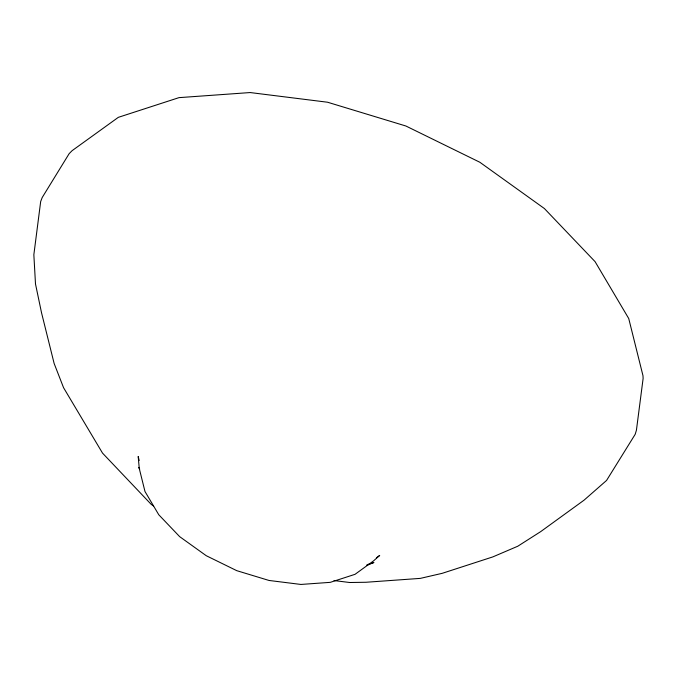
<?xml version="1.0" encoding="UTF-8"?>
<svg xmlns="http://www.w3.org/2000/svg" width="677" height="677" viewBox="0 0 677 677"><rect width="100%" height="100%" fill="white"/><g stroke="black" fill="none" stroke-linecap="round" stroke-linejoin="round"><path stroke-width="1.02" d="M376.395 557.814L379.704 555.419L373.56 560.878L355.044 574.316L330.274 582.347L300.935 584.446L269.031 580.46L236.738 570.66L206.257 555.715L179.659 536.641L158.765 514.748L144.988 491.519L139.276 468.535L138.193 456.518L139.183 460.521M366.993 565.261L373.916 562.502L367.027 564.736M334.006 580.553L349.687 582.508L365.986 582.262L420.341 578.378L442.233 573.317L492.856 556.892L517.778 546.229L540.695 531.623L584.048 500.176L606.558 480.45L635.178 434.321L636.422 430.217L643.125 378.435L642.981 375.693L628.73 318.52L595.075 261.644L544.376 208.524L479.849 162.26L405.895 126.007L327.55 102.227L250.16 92.554L178.99 97.64L118.331 117.341L72.1 150.675L69.156 153.654L42.211 197.515L40.679 201.526L33.85 254.713L35.492 283.959L41.525 312.749L54.135 363.473L63.553 387.676L102.523 453.108L151.073 504.23L153.637 506.066M138.658 467.418L139.707 469.178"/></g></svg>
